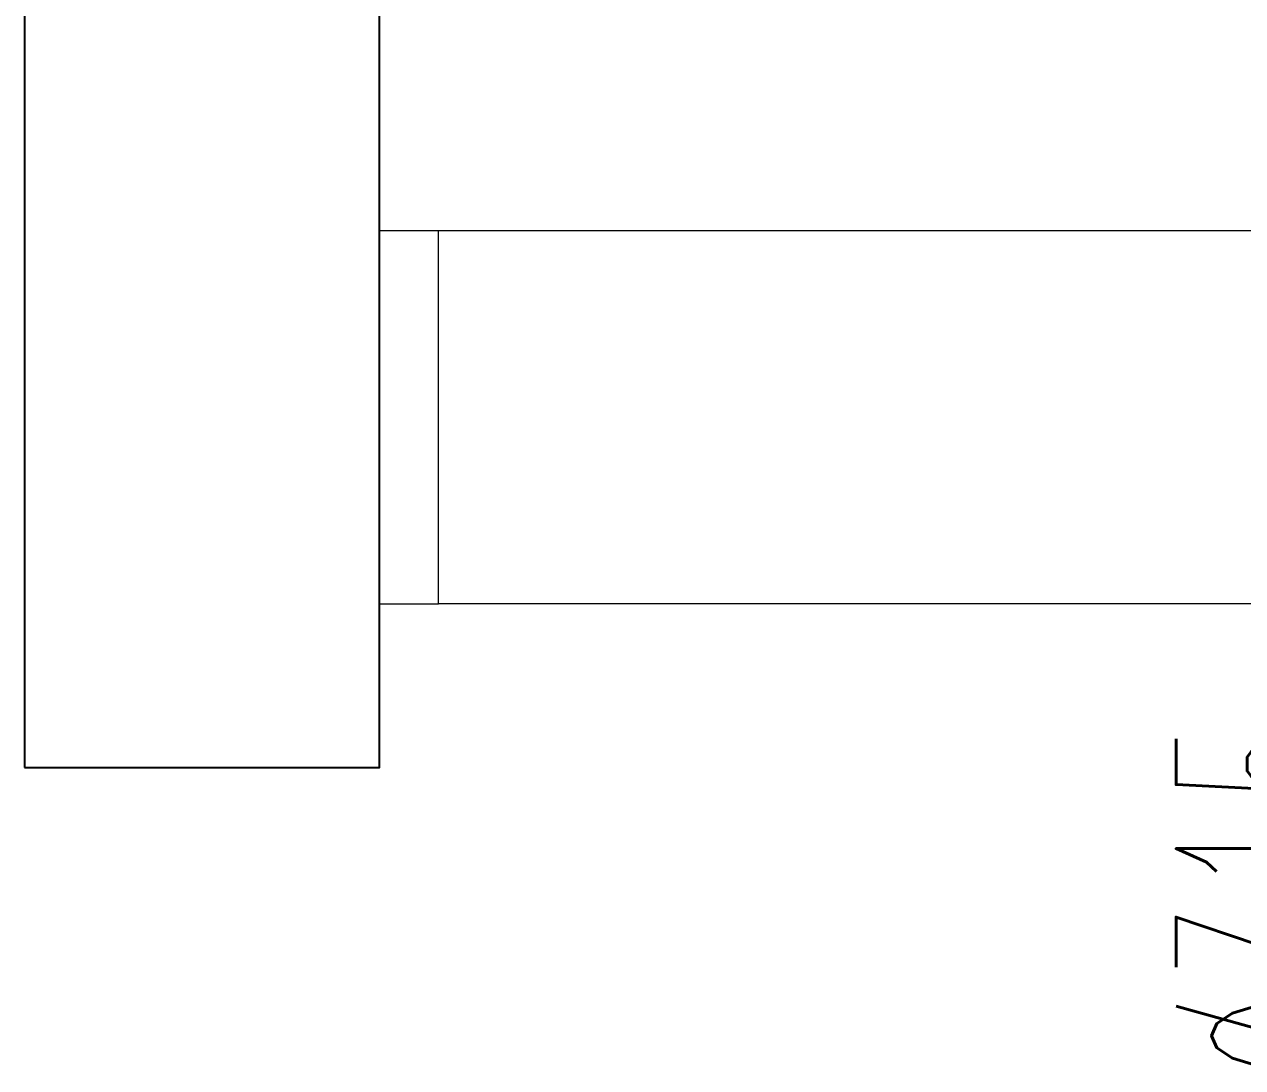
# Model space of a CAD drawing. Header units: inches. Extents: x -772 to 6765, y -813 to 4093.
# Drawn here: x 3025.3 to 3128.2, y 68.8 to 157 of the extents above; entities that cross this region are included whole.
import ezdxf
from ezdxf.enums import TextEntityAlignment as Align

# ---------------------------------------------------------------- set-up
doc = ezdxf.new("R2010")
doc.units = ezdxf.units.IN
doc.header["$MEASUREMENT"] = 0
doc.layers.add('MTY-UFLEME-KANALI', color=20, linetype='Continuous')
doc.layers.add('MTY-UFLEME-KANALI-Flex', color=21, linetype='ZIGZAG', lineweight=0)
doc.styles.add('CAP', font='simplxtw.shx', dxfattribs={"width": 0.65})
doc.linetypes.add('ZIGZAG', pattern='A,0.0001,-0.2,[131,ltypeshp.shx,S=0.2,R=0,X=-0.2,Y=0],-0.4,[131,ltypeshp.shx,S=0.2,R=180.00002,X=0.2,Y=0],-0.2', length=0.8001)

# ---------------------------------------------------------------- blocks, each defined once
blk = doc.blocks.new('*U222')
at = {"layer": 'MTY-UFLEME-KANALI-Flex', "ltscale": 0.5}
for p, q in [((-15.75, 5), (-15.75, 92.22)), ((15.75, 5), (15.75, 92.22))]:
    blk.add_line(p, q, dxfattribs=at)
at = {"layer": 'MTY-UFLEME-KANALI-Flex', "linetype": 'ByBlock', "ltscale": 0.5}
for points in [[(15.75, 97.22), (-15.75, 97.22), (-15.75, 92.22), (15.75, 92.22)], [(15.75, 5), (-15.75, 5), (-15.75, 0), (15.75, 0)]]:
    blk.add_lwpolyline(points, close=True, dxfattribs=at)
at = {"layer": 'MTY-UFLEME-KANALI-Flex', "color": 7, "ltscale": 0.5, "style": 'CAP', "width": 0.5}
blk.add_attdef('X', text='', height=18, dxfattribs=at).set_placement((-40.68, 11.88), align=Align.CENTER)
blk = doc.blocks.new('mekanik')
at = {"layer": 'MTY-UFLEME-KANALI'}
blk.add_lwpolyline([(22295.26, 6934.17), (22325.26, 6934.17), (22325.26, 7747.31), (22295.26, 7747.31)], close=True, dxfattribs=at)
at = {"rotation": 90}
blk.add_blockref('*U222', (22422.47, 6963.76), dxfattribs=at).add_auto_attribs({'X': '%%C315'})

msp = doc.modelspace()

# ---------------------------------------------------------------- block references
msp.add_blockref('mekanik', (-19270, -6840))

doc.saveas('drawing.dxf')
